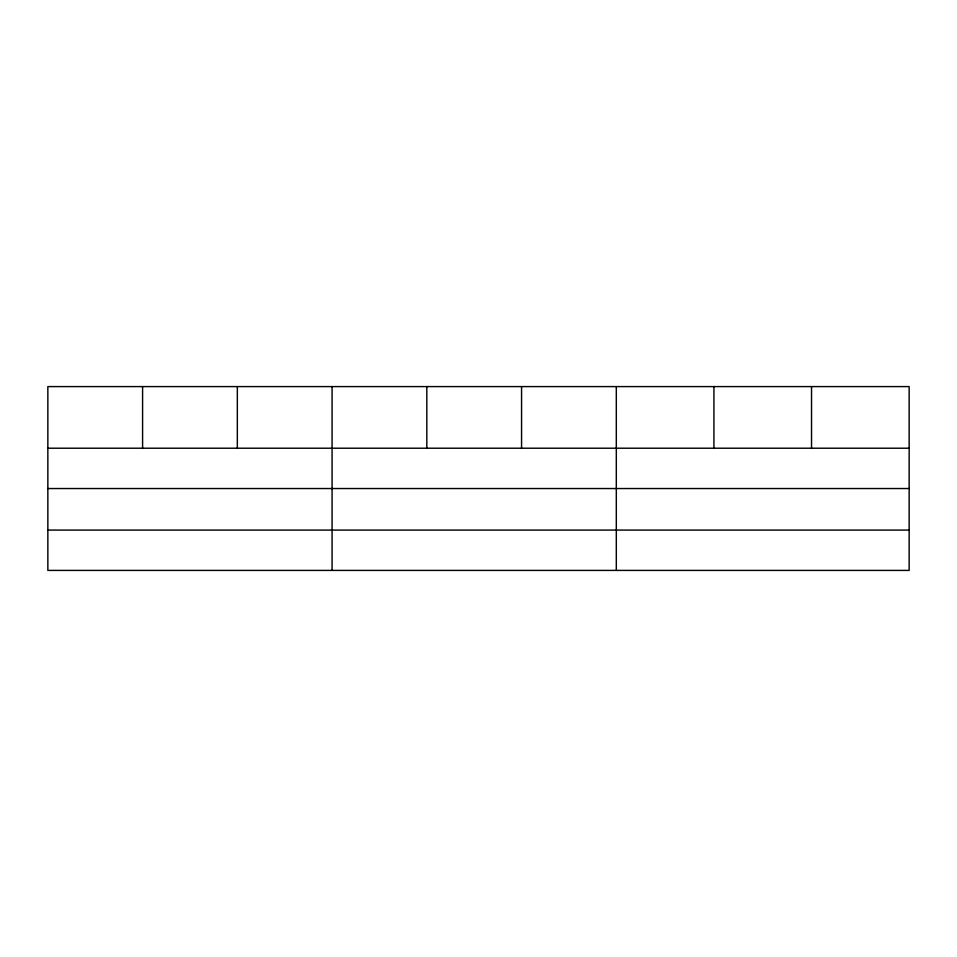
<?xml version="1.0" encoding="UTF-8"?>
<svg xmlns="http://www.w3.org/2000/svg" width="957" height="957" viewBox="0 0 957 957"><rect width="100%" height="100%" fill="white"/><g stroke="black" fill="none" stroke-linecap="round" stroke-linejoin="round"><path stroke-width="1.44" d="M909.15 488.537L909.15 386.592L47.85 386.592L47.85 570.408L909.15 570.408L909.15 488.537L47.85 488.537M47.85 448.211L909.15 448.211M47.85 530.082L909.15 530.082M811.536 386.592L811.536 448.211M713.922 386.592L713.922 448.211M616.308 386.592L616.308 570.408M521.565 386.592L521.565 448.211M426.822 386.592L426.822 448.211M332.079 386.592L332.079 570.408M237.336 386.592L237.336 448.211M142.593 386.592L142.593 448.211"/></g></svg>
